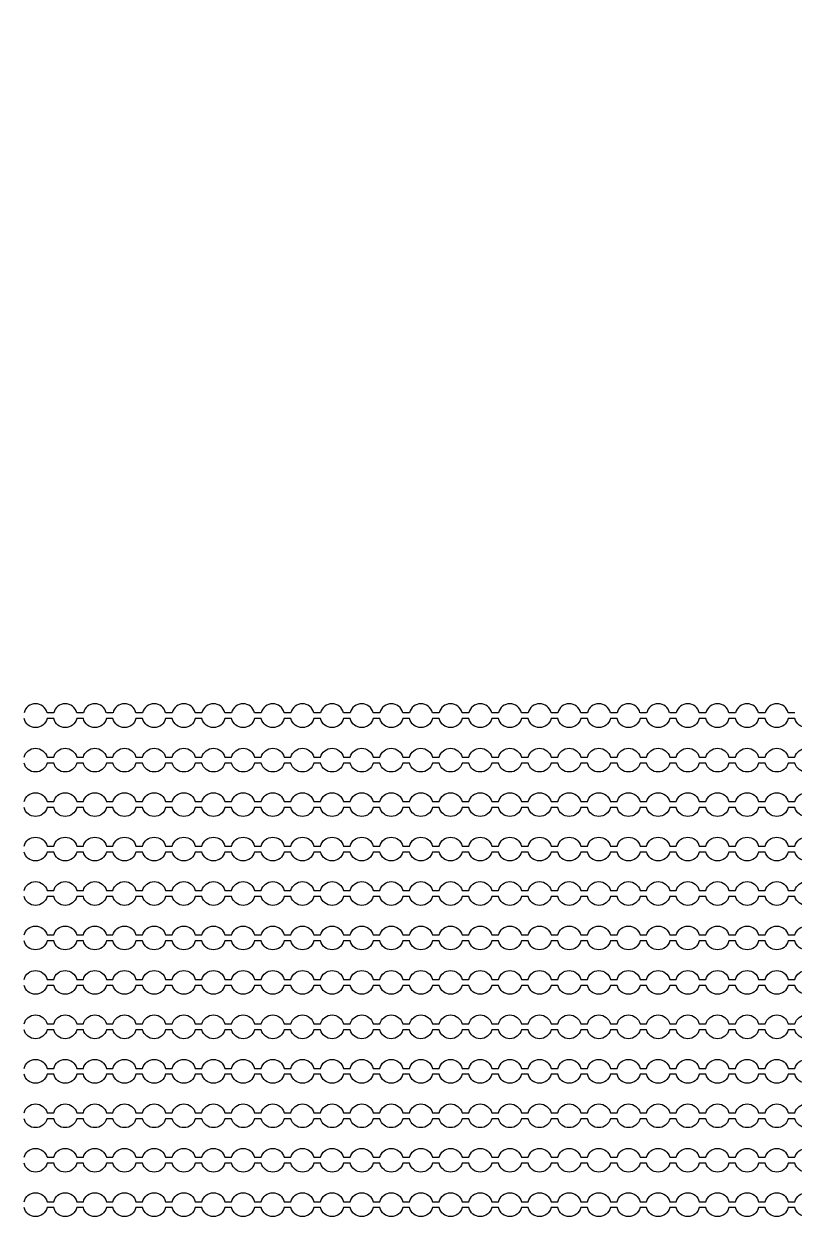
# Model space of a CAD drawing. Extents: x 4056 to 105656, y 4120 to 105720.
# Drawn here: x 59058 to 60358, y 58971 to 61001 of the extents above; entities that cross this region are included whole.
import ezdxf

# ---------------------------------------------------------------- set-up
doc = ezdxf.new("R2010")
doc.units = 13
doc.header["$MEASUREMENT"] = 0
doc.layers.add('Main Layer', color=7, linetype='Continuous', lineweight=0)

msp = doc.modelspace()

# ---------------------------------------------------------------- linework, layer by layer
for p, q in [((59107.7, 59838.9), (59096.5, 59838.9)), ((59157.7, 59838.9), (59146.5, 59838.9)), ((59207.7, 59838.9), (59196.5, 59838.9)), ((59257.7, 59838.9), (59246.5, 59838.9)), ((59307.7, 59838.9), (59296.5, 59838.9)), ((59357.7, 59838.9), (59346.5, 59838.9)), ((59407.7, 59838.9), (59396.5, 59838.9)), ((59457.7, 59838.9), (59446.5, 59838.9)), ((59507.7, 59838.9), (59496.5, 59838.9)), ((59557.7, 59838.9), (59546.5, 59838.9)), ((59607.7, 59838.9), (59596.5, 59838.9)), ((59657.7, 59838.9), (59646.5, 59838.9)), ((59707.7, 59838.9), (59696.5, 59838.9)), ((59757.7, 59838.9), (59746.5, 59838.9)), ((59807.7, 59838.9), (59796.5, 59838.9)), ((59857.7, 59838.9), (59846.5, 59838.9)), ((59907.7, 59838.9), (59896.5, 59838.9)), ((59957.7, 59838.9), (59946.5, 59838.9)), ((60007.7, 59838.9), (59996.5, 59838.9)), ((60057.7, 59838.9), (60046.5, 59838.9)), ((60107.7, 59838.9), (60096.5, 59838.9)), ((60157.7, 59838.9), (60146.5, 59838.9)), ((60207.7, 59838.9), (60196.5, 59838.9)), ((60257.7, 59838.9), (60246.5, 59838.9)), ((60307.7, 59838.9), (60296.5, 59838.9)), ((60357.7, 59838.9), (60346.5, 59838.9))]:
    msp.add_line(p, q)
for points in [[(60396.5, 59828.9, -0.774597), (60357.7, 59828.9), (60346.5, 59828.9, -0.774597), (60307.7, 59828.9), (60296.5, 59828.9, -0.774597), (60257.7, 59828.9), (60246.5, 59828.9, -0.774597), (60207.7, 59828.9), (60196.5, 59828.9, -0.774597), (60157.7, 59828.9), (60146.5, 59828.9, -0.774597), (60107.7, 59828.9), (60096.5, 59828.9, -0.774597), (60057.7, 59828.9), (60046.5, 59828.9, -0.774597), (60007.7, 59828.9), (59996.5, 59828.9, -0.774597), (59957.7, 59828.9), (59946.5, 59828.9, -0.774597), (59907.7, 59828.9), (59896.5, 59828.9, -0.774597), (59857.7, 59828.9), (59846.5, 59828.9, -0.774597), (59807.7, 59828.9), (59796.5, 59828.9, -0.774597), (59757.7, 59828.9), (59746.5, 59828.9, -0.774597), (59707.7, 59828.9), (59696.5, 59828.9, -0.774597), (59657.7, 59828.9), (59646.5, 59828.9, -0.774597), (59607.7, 59828.9), (59596.5, 59828.9, -0.774597), (59557.7, 59828.9), (59546.5, 59828.9, -0.774597), (59507.7, 59828.9), (59496.5, 59828.9, -0.774597), (59457.7, 59828.9), (59446.5, 59828.9, -0.774597), (59407.7, 59828.9), (59396.5, 59828.9, -0.774597), (59357.7, 59828.9), (59346.5, 59828.9, -0.774597), (59307.7, 59828.9), (59296.5, 59828.9, -0.774597), (59257.7, 59828.9), (59246.5, 59828.9, -0.774597), (59207.7, 59828.9), (59196.5, 59828.9, -0.774597), (59157.7, 59828.9), (59146.5, 59828.9, -0.774597), (59107.7, 59828.9), (59096.5, 59828.9, -0.774597), (59057.7, 59828.9)], [(59057.7, 59763.9, -0.774597), (59096.5, 59763.9), (59107.7, 59763.9, -0.774597), (59146.5, 59763.9), (59157.7, 59763.9, -0.774597), (59196.5, 59763.9), (59207.7, 59763.9, -0.774597), (59246.5, 59763.9), (59257.7, 59763.9, -0.774597), (59296.5, 59763.9), (59307.7, 59763.9, -0.774597), (59346.5, 59763.9), (59357.7, 59763.9, -0.774597), (59396.5, 59763.9), (59407.7, 59763.9, -0.774597), (59446.5, 59763.9), (59457.7, 59763.9, -0.774597), (59496.5, 59763.9), (59507.7, 59763.9, -0.774597), (59546.5, 59763.9), (59557.7, 59763.9, -0.774597), (59596.5, 59763.9), (59607.7, 59763.9, -0.774597), (59646.5, 59763.9), (59657.7, 59763.9, -0.774597), (59696.5, 59763.9), (59707.7, 59763.9, -0.774597), (59746.5, 59763.9), (59757.7, 59763.9, -0.774597), (59796.5, 59763.9), (59807.7, 59763.9, -0.774597), (59846.5, 59763.9), (59857.7, 59763.9, -0.774597), (59896.5, 59763.9), (59907.7, 59763.9, -0.774597), (59946.5, 59763.9), (59957.7, 59763.9, -0.774597), (59996.5, 59763.9), (60007.7, 59763.9, -0.774597), (60046.5, 59763.9), (60057.7, 59763.9, -0.774597), (60096.5, 59763.9), (60107.7, 59763.9, -0.774597), (60146.5, 59763.9), (60157.7, 59763.9, -0.774597), (60196.5, 59763.9), (60207.7, 59763.9, -0.774597), (60246.5, 59763.9), (60257.7, 59763.9, -0.774597), (60296.5, 59763.9), (60307.7, 59763.9, -0.774597), (60346.5, 59763.9), (60357.7, 59763.9, -0.774597), (60396.5, 59763.9)], [(60396.5, 59753.9, -0.774597), (60357.7, 59753.9), (60346.5, 59753.9, -0.774597), (60307.7, 59753.9), (60296.5, 59753.9, -0.774597), (60257.7, 59753.9), (60246.5, 59753.9, -0.774597), (60207.7, 59753.9), (60196.5, 59753.9, -0.774597), (60157.7, 59753.9), (60146.5, 59753.9, -0.774597), (60107.7, 59753.9), (60096.5, 59753.9, -0.774597), (60057.7, 59753.9), (60046.5, 59753.9, -0.774597), (60007.7, 59753.9), (59996.5, 59753.9, -0.774597), (59957.7, 59753.9), (59946.5, 59753.9, -0.774597), (59907.7, 59753.9), (59896.5, 59753.9, -0.774597), (59857.7, 59753.9), (59846.5, 59753.9, -0.774597), (59807.7, 59753.9), (59796.5, 59753.9, -0.774597), (59757.7, 59753.9), (59746.5, 59753.9, -0.774597), (59707.7, 59753.9), (59696.5, 59753.9, -0.774597), (59657.7, 59753.9), (59646.5, 59753.9, -0.774597), (59607.7, 59753.9), (59596.5, 59753.9, -0.774597), (59557.7, 59753.9), (59546.5, 59753.9, -0.774597), (59507.7, 59753.9), (59496.5, 59753.9, -0.774597), (59457.7, 59753.9), (59446.5, 59753.9, -0.774597), (59407.7, 59753.9), (59396.5, 59753.9, -0.774597), (59357.7, 59753.9), (59346.5, 59753.9, -0.774597), (59307.7, 59753.9), (59296.5, 59753.9, -0.774597), (59257.7, 59753.9), (59246.5, 59753.9, -0.774597), (59207.7, 59753.9), (59196.5, 59753.9, -0.774597), (59157.7, 59753.9), (59146.5, 59753.9, -0.774597), (59107.7, 59753.9), (59096.5, 59753.9, -0.774597), (59057.7, 59753.9)], [(59057.7, 59688.9, -0.774597), (59096.5, 59688.9), (59107.7, 59688.9, -0.774597), (59146.5, 59688.9), (59157.7, 59688.9, -0.774597), (59196.5, 59688.9), (59207.7, 59688.9, -0.774597), (59246.5, 59688.9), (59257.7, 59688.9, -0.774597), (59296.5, 59688.9), (59307.7, 59688.9, -0.774597), (59346.5, 59688.9), (59357.7, 59688.9, -0.774597), (59396.5, 59688.9), (59407.7, 59688.9, -0.774597), (59446.5, 59688.9), (59457.7, 59688.9, -0.774597), (59496.5, 59688.9), (59507.7, 59688.9, -0.774597), (59546.5, 59688.9), (59557.7, 59688.9, -0.774597), (59596.5, 59688.9), (59607.7, 59688.9, -0.774597), (59646.5, 59688.9), (59657.7, 59688.9, -0.774597), (59696.5, 59688.9), (59707.7, 59688.9, -0.774597), (59746.5, 59688.9), (59757.7, 59688.9, -0.774597), (59796.5, 59688.9), (59807.7, 59688.9, -0.774597), (59846.5, 59688.9), (59857.7, 59688.9, -0.774597), (59896.5, 59688.9), (59907.7, 59688.9, -0.774597), (59946.5, 59688.9), (59957.7, 59688.9, -0.774597), (59996.5, 59688.9), (60007.7, 59688.9, -0.774597), (60046.5, 59688.9), (60057.7, 59688.9, -0.774597), (60096.5, 59688.9), (60107.7, 59688.9, -0.774597), (60146.5, 59688.9), (60157.7, 59688.9, -0.774597), (60196.5, 59688.9), (60207.7, 59688.9, -0.774597), (60246.5, 59688.9), (60257.7, 59688.9, -0.774597), (60296.5, 59688.9), (60307.7, 59688.9, -0.774597), (60346.5, 59688.9), (60357.7, 59688.9, -0.774597), (60396.5, 59688.9)], [(60396.5, 59678.9, -0.774597), (60357.7, 59678.9), (60346.5, 59678.9, -0.774597), (60307.7, 59678.9), (60296.5, 59678.9, -0.774597), (60257.7, 59678.9), (60246.5, 59678.9, -0.774597), (60207.7, 59678.9), (60196.5, 59678.9, -0.774597), (60157.7, 59678.9), (60146.5, 59678.9, -0.774597), (60107.7, 59678.9), (60096.5, 59678.9, -0.774597), (60057.7, 59678.9), (60046.5, 59678.9, -0.774597), (60007.7, 59678.9), (59996.5, 59678.9, -0.774597), (59957.7, 59678.9), (59946.5, 59678.9, -0.774597), (59907.7, 59678.9), (59896.5, 59678.9, -0.774597), (59857.7, 59678.9), (59846.5, 59678.9, -0.774597), (59807.7, 59678.9), (59796.5, 59678.9, -0.774597), (59757.7, 59678.9), (59746.5, 59678.9, -0.774597), (59707.7, 59678.9), (59696.5, 59678.9, -0.774597), (59657.7, 59678.9), (59646.5, 59678.9, -0.774597), (59607.7, 59678.9), (59596.5, 59678.9, -0.774597), (59557.7, 59678.9), (59546.5, 59678.9, -0.774597), (59507.7, 59678.9), (59496.5, 59678.9, -0.774597), (59457.7, 59678.9), (59446.5, 59678.9, -0.774597), (59407.7, 59678.9), (59396.5, 59678.9, -0.774597), (59357.7, 59678.9), (59346.5, 59678.9, -0.774597), (59307.7, 59678.9), (59296.5, 59678.9, -0.774597), (59257.7, 59678.9), (59246.5, 59678.9, -0.774597), (59207.7, 59678.9), (59196.5, 59678.9, -0.774597), (59157.7, 59678.9), (59146.5, 59678.9, -0.774597), (59107.7, 59678.9), (59096.5, 59678.9, -0.774597), (59057.7, 59678.9)], [(59057.7, 59613.9, -0.774597), (59096.5, 59613.9), (59107.7, 59613.9, -0.774597), (59146.5, 59613.9), (59157.7, 59613.9, -0.774597), (59196.5, 59613.9), (59207.7, 59613.9, -0.774597), (59246.5, 59613.9), (59257.7, 59613.9, -0.774597), (59296.5, 59613.9), (59307.7, 59613.9, -0.774597), (59346.5, 59613.9), (59357.7, 59613.9, -0.774597), (59396.5, 59613.9), (59407.7, 59613.9, -0.774597), (59446.5, 59613.9), (59457.7, 59613.9, -0.774597), (59496.5, 59613.9), (59507.7, 59613.9, -0.774597), (59546.5, 59613.9), (59557.7, 59613.9, -0.774597), (59596.5, 59613.9), (59607.7, 59613.9, -0.774597), (59646.5, 59613.9), (59657.7, 59613.9, -0.774597), (59696.5, 59613.9), (59707.7, 59613.9, -0.774597), (59746.5, 59613.9), (59757.7, 59613.9, -0.774597), (59796.5, 59613.9), (59807.7, 59613.9, -0.774597), (59846.5, 59613.9), (59857.7, 59613.9, -0.774597), (59896.5, 59613.9), (59907.7, 59613.9, -0.774597), (59946.5, 59613.9), (59957.7, 59613.9, -0.774597), (59996.5, 59613.9), (60007.7, 59613.9, -0.774597), (60046.5, 59613.9), (60057.7, 59613.9, -0.774597), (60096.5, 59613.9), (60107.7, 59613.9, -0.774597), (60146.5, 59613.9), (60157.7, 59613.9, -0.774597), (60196.5, 59613.9), (60207.7, 59613.9, -0.774597), (60246.5, 59613.9), (60257.7, 59613.9, -0.774597), (60296.5, 59613.9), (60307.7, 59613.9, -0.774597), (60346.5, 59613.9), (60357.7, 59613.9, -0.774597), (60396.5, 59613.9)], [(60396.5, 59603.9, -0.774597), (60357.7, 59603.9), (60346.5, 59603.9, -0.774597), (60307.7, 59603.9), (60296.5, 59603.9, -0.774597), (60257.7, 59603.9), (60246.5, 59603.9, -0.774597), (60207.7, 59603.9), (60196.5, 59603.9, -0.774597), (60157.7, 59603.9), (60146.5, 59603.9, -0.774597), (60107.7, 59603.9), (60096.5, 59603.9, -0.774597), (60057.7, 59603.9), (60046.5, 59603.9, -0.774597), (60007.7, 59603.9), (59996.5, 59603.9, -0.774597), (59957.7, 59603.9), (59946.5, 59603.9, -0.774597), (59907.7, 59603.9), (59896.5, 59603.9, -0.774597), (59857.7, 59603.9), (59846.5, 59603.9, -0.774597), (59807.7, 59603.9), (59796.5, 59603.9, -0.774597), (59757.7, 59603.9), (59746.5, 59603.9, -0.774597), (59707.7, 59603.9), (59696.5, 59603.9, -0.774597), (59657.7, 59603.9), (59646.5, 59603.9, -0.774597), (59607.7, 59603.9), (59596.5, 59603.9, -0.774597), (59557.7, 59603.9), (59546.5, 59603.9, -0.774597), (59507.7, 59603.9), (59496.5, 59603.9, -0.774597), (59457.7, 59603.9), (59446.5, 59603.9, -0.774597), (59407.7, 59603.9), (59396.5, 59603.9, -0.774597), (59357.7, 59603.9), (59346.5, 59603.9, -0.774597), (59307.7, 59603.9), (59296.5, 59603.9, -0.774597), (59257.7, 59603.9), (59246.5, 59603.9, -0.774597), (59207.7, 59603.9), (59196.5, 59603.9, -0.774597), (59157.7, 59603.9), (59146.5, 59603.9, -0.774597), (59107.7, 59603.9), (59096.5, 59603.9, -0.774597), (59057.7, 59603.9)], [(59057.7, 59538.9, -0.774597), (59096.5, 59538.9), (59107.7, 59538.9, -0.774597), (59146.5, 59538.9), (59157.7, 59538.9, -0.774597), (59196.5, 59538.9), (59207.7, 59538.9, -0.774597), (59246.5, 59538.9), (59257.7, 59538.9, -0.774597), (59296.5, 59538.9), (59307.7, 59538.9, -0.774597), (59346.5, 59538.9), (59357.7, 59538.9, -0.774597), (59396.5, 59538.9), (59407.7, 59538.9, -0.774597), (59446.5, 59538.9), (59457.7, 59538.9, -0.774597), (59496.5, 59538.9), (59507.7, 59538.9, -0.774597), (59546.5, 59538.9), (59557.7, 59538.9, -0.774597), (59596.5, 59538.9), (59607.7, 59538.9, -0.774597), (59646.5, 59538.9), (59657.7, 59538.9, -0.774597), (59696.5, 59538.9), (59707.7, 59538.9, -0.774597), (59746.5, 59538.9), (59757.7, 59538.9, -0.774597), (59796.5, 59538.9), (59807.7, 59538.9, -0.774597), (59846.5, 59538.9), (59857.7, 59538.9, -0.774597), (59896.5, 59538.9), (59907.7, 59538.9, -0.774597), (59946.5, 59538.9), (59957.7, 59538.9, -0.774597), (59996.5, 59538.9), (60007.7, 59538.9, -0.774597), (60046.5, 59538.9), (60057.7, 59538.9, -0.774597), (60096.5, 59538.9), (60107.7, 59538.9, -0.774597), (60146.5, 59538.9), (60157.7, 59538.9, -0.774597), (60196.5, 59538.9), (60207.7, 59538.9, -0.774597), (60246.5, 59538.9), (60257.7, 59538.9, -0.774597), (60296.5, 59538.9), (60307.7, 59538.9, -0.774597), (60346.5, 59538.9), (60357.7, 59538.9, -0.774597), (60396.5, 59538.9)], [(60396.5, 59528.9, -0.774597), (60357.7, 59528.9), (60346.5, 59528.9, -0.774597), (60307.7, 59528.9), (60296.5, 59528.9, -0.774597), (60257.7, 59528.9), (60246.5, 59528.9, -0.774597), (60207.7, 59528.9), (60196.5, 59528.9, -0.774597), (60157.7, 59528.9), (60146.5, 59528.9, -0.774597), (60107.7, 59528.9), (60096.5, 59528.9, -0.774597), (60057.7, 59528.9), (60046.5, 59528.9, -0.774597), (60007.7, 59528.9), (59996.5, 59528.9, -0.774597), (59957.7, 59528.9), (59946.5, 59528.9, -0.774597), (59907.7, 59528.9), (59896.5, 59528.9, -0.774597), (59857.7, 59528.9), (59846.5, 59528.9, -0.774597), (59807.7, 59528.9), (59796.5, 59528.9, -0.774597), (59757.7, 59528.9), (59746.5, 59528.9, -0.774597), (59707.7, 59528.9), (59696.5, 59528.9, -0.774597), (59657.7, 59528.9), (59646.5, 59528.9, -0.774597), (59607.7, 59528.9), (59596.5, 59528.9, -0.774597), (59557.7, 59528.9), (59546.5, 59528.9, -0.774597), (59507.7, 59528.9), (59496.5, 59528.9, -0.774597), (59457.7, 59528.9), (59446.5, 59528.9, -0.774597), (59407.7, 59528.9), (59396.5, 59528.9, -0.774597), (59357.7, 59528.9), (59346.5, 59528.9, -0.774597), (59307.7, 59528.9), (59296.5, 59528.9, -0.774597), (59257.7, 59528.9), (59246.5, 59528.9, -0.774597), (59207.7, 59528.9), (59196.5, 59528.9, -0.774597), (59157.7, 59528.9), (59146.5, 59528.9, -0.774597), (59107.7, 59528.9), (59096.5, 59528.9, -0.774597), (59057.7, 59528.9)], [(59057.7, 59463.9, -0.774597), (59096.5, 59463.9), (59107.7, 59463.9, -0.774597), (59146.5, 59463.9), (59157.7, 59463.9, -0.774597), (59196.5, 59463.9), (59207.7, 59463.9, -0.774597), (59246.5, 59463.9), (59257.7, 59463.9, -0.774597), (59296.5, 59463.9), (59307.7, 59463.9, -0.774597), (59346.5, 59463.9), (59357.7, 59463.9, -0.774597), (59396.5, 59463.9), (59407.7, 59463.9, -0.774597), (59446.5, 59463.9), (59457.7, 59463.9, -0.774597), (59496.5, 59463.9), (59507.7, 59463.9, -0.774597), (59546.5, 59463.9), (59557.7, 59463.9, -0.774597), (59596.5, 59463.9), (59607.7, 59463.9, -0.774597), (59646.5, 59463.9), (59657.7, 59463.9, -0.774597), (59696.5, 59463.9), (59707.7, 59463.9, -0.774597), (59746.5, 59463.9), (59757.7, 59463.9, -0.774597), (59796.5, 59463.9), (59807.7, 59463.9, -0.774597), (59846.5, 59463.9), (59857.7, 59463.9, -0.774597), (59896.5, 59463.9), (59907.7, 59463.9, -0.774597), (59946.5, 59463.9), (59957.7, 59463.9, -0.774597), (59996.5, 59463.9), (60007.7, 59463.9, -0.774597), (60046.5, 59463.9), (60057.7, 59463.9, -0.774597), (60096.5, 59463.9), (60107.7, 59463.9, -0.774597), (60146.5, 59463.9), (60157.7, 59463.9, -0.774597), (60196.5, 59463.9), (60207.7, 59463.9, -0.774597), (60246.5, 59463.9), (60257.7, 59463.9, -0.774597), (60296.5, 59463.9), (60307.7, 59463.9, -0.774597), (60346.5, 59463.9), (60357.7, 59463.9, -0.774597), (60396.5, 59463.9)], [(60396.5, 59453.9, -0.774597), (60357.7, 59453.9), (60346.5, 59453.9, -0.774597), (60307.7, 59453.9), (60296.5, 59453.9, -0.774597), (60257.7, 59453.9), (60246.5, 59453.9, -0.774597), (60207.7, 59453.9), (60196.5, 59453.9, -0.774597), (60157.7, 59453.9), (60146.5, 59453.9, -0.774597), (60107.7, 59453.9), (60096.5, 59453.9, -0.774597), (60057.7, 59453.9), (60046.5, 59453.9, -0.774597), (60007.7, 59453.9), (59996.5, 59453.9, -0.774597), (59957.7, 59453.9), (59946.5, 59453.9, -0.774597), (59907.7, 59453.9), (59896.5, 59453.9, -0.774597), (59857.7, 59453.9), (59846.5, 59453.9, -0.774597), (59807.7, 59453.9), (59796.5, 59453.9, -0.774597), (59757.7, 59453.9), (59746.5, 59453.9, -0.774597), (59707.7, 59453.9), (59696.5, 59453.9, -0.774597), (59657.7, 59453.9), (59646.5, 59453.9, -0.774597), (59607.7, 59453.9), (59596.5, 59453.9, -0.774597), (59557.7, 59453.9), (59546.5, 59453.9, -0.774597), (59507.7, 59453.9), (59496.5, 59453.9, -0.774597), (59457.7, 59453.9), (59446.5, 59453.9, -0.774597), (59407.7, 59453.9), (59396.5, 59453.9, -0.774597), (59357.7, 59453.9), (59346.5, 59453.9, -0.774597), (59307.7, 59453.9), (59296.5, 59453.9, -0.774597), (59257.7, 59453.9), (59246.5, 59453.9, -0.774597), (59207.7, 59453.9), (59196.5, 59453.9, -0.774597), (59157.7, 59453.9), (59146.5, 59453.9, -0.774597), (59107.7, 59453.9), (59096.5, 59453.9, -0.774597), (59057.7, 59453.9)], [(59057.7, 59388.9, -0.774597), (59096.5, 59388.9), (59107.7, 59388.9, -0.774597), (59146.5, 59388.9), (59157.7, 59388.9, -0.774597), (59196.5, 59388.9), (59207.7, 59388.9, -0.774597), (59246.5, 59388.9), (59257.7, 59388.9, -0.774597), (59296.5, 59388.9), (59307.7, 59388.9, -0.774597), (59346.5, 59388.9), (59357.7, 59388.9, -0.774597), (59396.5, 59388.9), (59407.7, 59388.9, -0.774597), (59446.5, 59388.9), (59457.7, 59388.9, -0.774597), (59496.5, 59388.9), (59507.7, 59388.9, -0.774597), (59546.5, 59388.9), (59557.7, 59388.9, -0.774597), (59596.5, 59388.9), (59607.7, 59388.9, -0.774597), (59646.5, 59388.9), (59657.7, 59388.9, -0.774597), (59696.5, 59388.9), (59707.7, 59388.9, -0.774597), (59746.5, 59388.9), (59757.7, 59388.9, -0.774597), (59796.5, 59388.9), (59807.7, 59388.9, -0.774597), (59846.5, 59388.9), (59857.7, 59388.9, -0.774597), (59896.5, 59388.9), (59907.7, 59388.9, -0.774597), (59946.5, 59388.9), (59957.7, 59388.9, -0.774597), (59996.5, 59388.9), (60007.7, 59388.9, -0.774597), (60046.5, 59388.9), (60057.7, 59388.9, -0.774597), (60096.5, 59388.9), (60107.7, 59388.9, -0.774597), (60146.5, 59388.9), (60157.7, 59388.9, -0.774597), (60196.5, 59388.9), (60207.7, 59388.9, -0.774597), (60246.5, 59388.9), (60257.7, 59388.9, -0.774597), (60296.5, 59388.9), (60307.7, 59388.9, -0.774597), (60346.5, 59388.9), (60357.7, 59388.9, -0.774597), (60396.5, 59388.9)], [(60396.5, 59378.9, -0.774597), (60357.7, 59378.9), (60346.5, 59378.9, -0.774597), (60307.7, 59378.9), (60296.5, 59378.9, -0.774597), (60257.7, 59378.9), (60246.5, 59378.9, -0.774597), (60207.7, 59378.9), (60196.5, 59378.9, -0.774597), (60157.7, 59378.9), (60146.5, 59378.9, -0.774597), (60107.7, 59378.9), (60096.5, 59378.9, -0.774597), (60057.7, 59378.9), (60046.5, 59378.9, -0.774597), (60007.7, 59378.9), (59996.5, 59378.9, -0.774597), (59957.7, 59378.9), (59946.5, 59378.9, -0.774597), (59907.7, 59378.9), (59896.5, 59378.9, -0.774597), (59857.7, 59378.9), (59846.5, 59378.9, -0.774597), (59807.7, 59378.9), (59796.5, 59378.9, -0.774597), (59757.7, 59378.9), (59746.5, 59378.9, -0.774597), (59707.7, 59378.9), (59696.5, 59378.9, -0.774597), (59657.7, 59378.9), (59646.5, 59378.9, -0.774597), (59607.7, 59378.9), (59596.5, 59378.9, -0.774597), (59557.7, 59378.9), (59546.5, 59378.9, -0.774597), (59507.7, 59378.9), (59496.5, 59378.9, -0.774597), (59457.7, 59378.9), (59446.5, 59378.9, -0.774597), (59407.7, 59378.9), (59396.5, 59378.9, -0.774597), (59357.7, 59378.9), (59346.5, 59378.9, -0.774597), (59307.7, 59378.9), (59296.5, 59378.9, -0.774597), (59257.7, 59378.9), (59246.5, 59378.9, -0.774597), (59207.7, 59378.9), (59196.5, 59378.9, -0.774597), (59157.7, 59378.9), (59146.5, 59378.9, -0.774597), (59107.7, 59378.9), (59096.5, 59378.9, -0.774597), (59057.7, 59378.9)], [(59057.7, 59313.9, -0.774597), (59096.5, 59313.9), (59107.7, 59313.9, -0.774597), (59146.5, 59313.9), (59157.7, 59313.9, -0.774597), (59196.5, 59313.9), (59207.7, 59313.9, -0.774597), (59246.5, 59313.9), (59257.7, 59313.9, -0.774597), (59296.5, 59313.9), (59307.7, 59313.9, -0.774597), (59346.5, 59313.9), (59357.7, 59313.9, -0.774597), (59396.5, 59313.9), (59407.7, 59313.9, -0.774597), (59446.5, 59313.9), (59457.7, 59313.9, -0.774597), (59496.5, 59313.9), (59507.7, 59313.9, -0.774597), (59546.5, 59313.9), (59557.7, 59313.9, -0.774597), (59596.5, 59313.9), (59607.7, 59313.9, -0.774597), (59646.5, 59313.9), (59657.7, 59313.9, -0.774597), (59696.5, 59313.9), (59707.7, 59313.9, -0.774597), (59746.5, 59313.9), (59757.7, 59313.9, -0.774597), (59796.5, 59313.9), (59807.7, 59313.9, -0.774597), (59846.5, 59313.9), (59857.7, 59313.9, -0.774597), (59896.5, 59313.9), (59907.7, 59313.9, -0.774597), (59946.5, 59313.9), (59957.7, 59313.9, -0.774597), (59996.5, 59313.9), (60007.7, 59313.9, -0.774597), (60046.5, 59313.9), (60057.7, 59313.9, -0.774597), (60096.5, 59313.9), (60107.7, 59313.9, -0.774597), (60146.5, 59313.9), (60157.7, 59313.9, -0.774597), (60196.5, 59313.9), (60207.7, 59313.9, -0.774597), (60246.5, 59313.9), (60257.7, 59313.9, -0.774597), (60296.5, 59313.9), (60307.7, 59313.9, -0.774597), (60346.5, 59313.9), (60357.7, 59313.9, -0.774597), (60396.5, 59313.9)], [(60396.5, 59303.9, -0.774597), (60357.7, 59303.9), (60346.5, 59303.9, -0.774597), (60307.7, 59303.9), (60296.5, 59303.9, -0.774597), (60257.7, 59303.9), (60246.5, 59303.9, -0.774597), (60207.7, 59303.9), (60196.5, 59303.9, -0.774597), (60157.7, 59303.9), (60146.5, 59303.9, -0.774597), (60107.7, 59303.9), (60096.5, 59303.9, -0.774597), (60057.7, 59303.9), (60046.5, 59303.9, -0.774597), (60007.7, 59303.9), (59996.5, 59303.9, -0.774597), (59957.7, 59303.9), (59946.5, 59303.9, -0.774597), (59907.7, 59303.9), (59896.5, 59303.9, -0.774597), (59857.7, 59303.9), (59846.5, 59303.9, -0.774597), (59807.7, 59303.9), (59796.5, 59303.9, -0.774597), (59757.7, 59303.9), (59746.5, 59303.9, -0.774597), (59707.7, 59303.9), (59696.5, 59303.9, -0.774597), (59657.7, 59303.9), (59646.5, 59303.9, -0.774597), (59607.7, 59303.9), (59596.5, 59303.9, -0.774597), (59557.7, 59303.9), (59546.5, 59303.9, -0.774597), (59507.7, 59303.9), (59496.5, 59303.9, -0.774597), (59457.7, 59303.9), (59446.5, 59303.9, -0.774597), (59407.7, 59303.9), (59396.5, 59303.9, -0.774597), (59357.7, 59303.9), (59346.5, 59303.9, -0.774597), (59307.7, 59303.9), (59296.5, 59303.9, -0.774597), (59257.7, 59303.9), (59246.5, 59303.9, -0.774597), (59207.7, 59303.9), (59196.5, 59303.9, -0.774597), (59157.7, 59303.9), (59146.5, 59303.9, -0.774597), (59107.7, 59303.9), (59096.5, 59303.9, -0.774597), (59057.7, 59303.9)], [(59057.7, 59238.9, -0.774597), (59096.5, 59238.9), (59107.7, 59238.9, -0.774597), (59146.5, 59238.9), (59157.7, 59238.9, -0.774597), (59196.5, 59238.9), (59207.7, 59238.9, -0.774597), (59246.5, 59238.9), (59257.7, 59238.9, -0.774597), (59296.5, 59238.9), (59307.7, 59238.9, -0.774597), (59346.5, 59238.9), (59357.7, 59238.9, -0.774597), (59396.5, 59238.9), (59407.7, 59238.9, -0.774597), (59446.5, 59238.9), (59457.7, 59238.9, -0.774597), (59496.5, 59238.9), (59507.7, 59238.9, -0.774597), (59546.5, 59238.9), (59557.7, 59238.9, -0.774597), (59596.5, 59238.9), (59607.7, 59238.9, -0.774597), (59646.5, 59238.9), (59657.7, 59238.9, -0.774597), (59696.5, 59238.9), (59707.7, 59238.9, -0.774597), (59746.5, 59238.9), (59757.7, 59238.9, -0.774597), (59796.5, 59238.9), (59807.7, 59238.9, -0.774597), (59846.5, 59238.9), (59857.7, 59238.9, -0.774597), (59896.5, 59238.9), (59907.7, 59238.9, -0.774597), (59946.5, 59238.9), (59957.7, 59238.9, -0.774597), (59996.5, 59238.9), (60007.7, 59238.9, -0.774597), (60046.5, 59238.9), (60057.7, 59238.9, -0.774597), (60096.5, 59238.9), (60107.7, 59238.9, -0.774597), (60146.5, 59238.9), (60157.7, 59238.9, -0.774597), (60196.5, 59238.9), (60207.7, 59238.9, -0.774597), (60246.5, 59238.9), (60257.7, 59238.9, -0.774597), (60296.5, 59238.9), (60307.7, 59238.9, -0.774597), (60346.5, 59238.9), (60357.7, 59238.9, -0.774597), (60396.5, 59238.9)], [(60396.5, 59228.9, -0.774597), (60357.7, 59228.9), (60346.5, 59228.9, -0.774597), (60307.7, 59228.9), (60296.5, 59228.9, -0.774597), (60257.7, 59228.9), (60246.5, 59228.9, -0.774597), (60207.7, 59228.9), (60196.5, 59228.9, -0.774597), (60157.7, 59228.9), (60146.5, 59228.9, -0.774597), (60107.7, 59228.9), (60096.5, 59228.9, -0.774597), (60057.7, 59228.9), (60046.5, 59228.9, -0.774597), (60007.7, 59228.9), (59996.5, 59228.9, -0.774597), (59957.7, 59228.9), (59946.5, 59228.9, -0.774597), (59907.7, 59228.9), (59896.5, 59228.9, -0.774597), (59857.7, 59228.9), (59846.5, 59228.9, -0.774597), (59807.7, 59228.9), (59796.5, 59228.9, -0.774597), (59757.7, 59228.9), (59746.5, 59228.9, -0.774597), (59707.7, 59228.9), (59696.5, 59228.9, -0.774597), (59657.7, 59228.9), (59646.5, 59228.9, -0.774597), (59607.7, 59228.9), (59596.5, 59228.9, -0.774597), (59557.7, 59228.9), (59546.5, 59228.9, -0.774597), (59507.7, 59228.9), (59496.5, 59228.9, -0.774597), (59457.7, 59228.9), (59446.5, 59228.9, -0.774597), (59407.7, 59228.9), (59396.5, 59228.9, -0.774597), (59357.7, 59228.9), (59346.5, 59228.9, -0.774597), (59307.7, 59228.9), (59296.5, 59228.9, -0.774597), (59257.7, 59228.9), (59246.5, 59228.9, -0.774597), (59207.7, 59228.9), (59196.5, 59228.9, -0.774597), (59157.7, 59228.9), (59146.5, 59228.9, -0.774597), (59107.7, 59228.9), (59096.5, 59228.9, -0.774597), (59057.7, 59228.9)], [(59057.7, 59163.9, -0.774597), (59096.5, 59163.9), (59107.7, 59163.9, -0.774597), (59146.5, 59163.9), (59157.7, 59163.9, -0.774597), (59196.5, 59163.9), (59207.7, 59163.9, -0.774597), (59246.5, 59163.9), (59257.7, 59163.9, -0.774597), (59296.5, 59163.9), (59307.7, 59163.9, -0.774597), (59346.5, 59163.9), (59357.7, 59163.9, -0.774597), (59396.5, 59163.9), (59407.7, 59163.9, -0.774597), (59446.5, 59163.9), (59457.7, 59163.9, -0.774597), (59496.5, 59163.9), (59507.7, 59163.9, -0.774597), (59546.5, 59163.9), (59557.7, 59163.9, -0.774597), (59596.5, 59163.9), (59607.7, 59163.9, -0.774597), (59646.5, 59163.9), (59657.7, 59163.9, -0.774597), (59696.5, 59163.9), (59707.7, 59163.9, -0.774597), (59746.5, 59163.9), (59757.7, 59163.9, -0.774597), (59796.5, 59163.9), (59807.7, 59163.9, -0.774597), (59846.5, 59163.9), (59857.7, 59163.9, -0.774597), (59896.5, 59163.9), (59907.7, 59163.9, -0.774597), (59946.5, 59163.9), (59957.7, 59163.9, -0.774597), (59996.5, 59163.9), (60007.7, 59163.9, -0.774597), (60046.5, 59163.9), (60057.7, 59163.9, -0.774597), (60096.5, 59163.9), (60107.7, 59163.9, -0.774597), (60146.5, 59163.9), (60157.7, 59163.9, -0.774597), (60196.5, 59163.9), (60207.7, 59163.9, -0.774597), (60246.5, 59163.9), (60257.7, 59163.9, -0.774597), (60296.5, 59163.9), (60307.7, 59163.9, -0.774597), (60346.5, 59163.9), (60357.7, 59163.9, -0.774597), (60396.5, 59163.9)], [(60396.5, 59153.9, -0.774597), (60357.7, 59153.9), (60346.5, 59153.9, -0.774597), (60307.7, 59153.9), (60296.5, 59153.9, -0.774597), (60257.7, 59153.9), (60246.5, 59153.9, -0.774597), (60207.7, 59153.9), (60196.5, 59153.9, -0.774597), (60157.7, 59153.9), (60146.5, 59153.9, -0.774597), (60107.7, 59153.9), (60096.5, 59153.9, -0.774597), (60057.7, 59153.9), (60046.5, 59153.9, -0.774597), (60007.7, 59153.9), (59996.5, 59153.9, -0.774597), (59957.7, 59153.9), (59946.5, 59153.9, -0.774597), (59907.7, 59153.9), (59896.5, 59153.9, -0.774597), (59857.7, 59153.9), (59846.5, 59153.9, -0.774597), (59807.7, 59153.9), (59796.5, 59153.9, -0.774597), (59757.7, 59153.9), (59746.5, 59153.9, -0.774597), (59707.7, 59153.9), (59696.5, 59153.9, -0.774597), (59657.7, 59153.9), (59646.5, 59153.9, -0.774597), (59607.7, 59153.9), (59596.5, 59153.9, -0.774597), (59557.7, 59153.9), (59546.5, 59153.9, -0.774597), (59507.7, 59153.9), (59496.5, 59153.9, -0.774597), (59457.7, 59153.9), (59446.5, 59153.9, -0.774597), (59407.7, 59153.9), (59396.5, 59153.9, -0.774597), (59357.7, 59153.9), (59346.5, 59153.9, -0.774597), (59307.7, 59153.9), (59296.5, 59153.9, -0.774597), (59257.7, 59153.9), (59246.5, 59153.9, -0.774597), (59207.7, 59153.9), (59196.5, 59153.9, -0.774597), (59157.7, 59153.9), (59146.5, 59153.9, -0.774597), (59107.7, 59153.9), (59096.5, 59153.9, -0.774597), (59057.7, 59153.9)], [(59057.7, 59088.9, -0.774597), (59096.5, 59088.9), (59107.7, 59088.9, -0.774597), (59146.5, 59088.9), (59157.7, 59088.9, -0.774597), (59196.5, 59088.9), (59207.7, 59088.9, -0.774597), (59246.5, 59088.9), (59257.7, 59088.9, -0.774597), (59296.5, 59088.9), (59307.7, 59088.9, -0.774597), (59346.5, 59088.9), (59357.7, 59088.9, -0.774597), (59396.5, 59088.9), (59407.7, 59088.9, -0.774597), (59446.5, 59088.9), (59457.7, 59088.9, -0.774597), (59496.5, 59088.9), (59507.7, 59088.9, -0.774597), (59546.5, 59088.9), (59557.7, 59088.9, -0.774597), (59596.5, 59088.9), (59607.7, 59088.9, -0.774597), (59646.5, 59088.9), (59657.7, 59088.9, -0.774597), (59696.5, 59088.9), (59707.7, 59088.9, -0.774597), (59746.5, 59088.9), (59757.7, 59088.9, -0.774597), (59796.5, 59088.9), (59807.7, 59088.9, -0.774597), (59846.5, 59088.9), (59857.7, 59088.9, -0.774597), (59896.5, 59088.9), (59907.7, 59088.9, -0.774597), (59946.5, 59088.9), (59957.7, 59088.9, -0.774597), (59996.5, 59088.9), (60007.7, 59088.9, -0.774597), (60046.5, 59088.9), (60057.7, 59088.9, -0.774597), (60096.5, 59088.9), (60107.7, 59088.9, -0.774597), (60146.5, 59088.9), (60157.7, 59088.9, -0.774597), (60196.5, 59088.9), (60207.7, 59088.9, -0.774597), (60246.5, 59088.9), (60257.7, 59088.9, -0.774597), (60296.5, 59088.9), (60307.7, 59088.9, -0.774597), (60346.5, 59088.9), (60357.7, 59088.9, -0.774597), (60396.5, 59088.9)], [(60396.5, 59078.9, -0.774597), (60357.7, 59078.9), (60346.5, 59078.9, -0.774597), (60307.7, 59078.9), (60296.5, 59078.9, -0.774597), (60257.7, 59078.9), (60246.5, 59078.9, -0.774597), (60207.7, 59078.9), (60196.5, 59078.9, -0.774597), (60157.7, 59078.9), (60146.5, 59078.9, -0.774597), (60107.7, 59078.9), (60096.5, 59078.9, -0.774597), (60057.7, 59078.9), (60046.5, 59078.9, -0.774597), (60007.7, 59078.9), (59996.5, 59078.9, -0.774597), (59957.7, 59078.9), (59946.5, 59078.9, -0.774597), (59907.7, 59078.9), (59896.5, 59078.9, -0.774597), (59857.7, 59078.9), (59846.5, 59078.9, -0.774597), (59807.7, 59078.9), (59796.5, 59078.9, -0.774597), (59757.7, 59078.9), (59746.5, 59078.9, -0.774597), (59707.7, 59078.9), (59696.5, 59078.9, -0.774597), (59657.7, 59078.9), (59646.5, 59078.9, -0.774597), (59607.7, 59078.9), (59596.5, 59078.9, -0.774597), (59557.7, 59078.9), (59546.5, 59078.9, -0.774597), (59507.7, 59078.9), (59496.5, 59078.9, -0.774597), (59457.7, 59078.9), (59446.5, 59078.9, -0.774597), (59407.7, 59078.9), (59396.5, 59078.9, -0.774597), (59357.7, 59078.9), (59346.5, 59078.9, -0.774597), (59307.7, 59078.9), (59296.5, 59078.9, -0.774597), (59257.7, 59078.9), (59246.5, 59078.9, -0.774597), (59207.7, 59078.9), (59196.5, 59078.9, -0.774597), (59157.7, 59078.9), (59146.5, 59078.9, -0.774597), (59107.7, 59078.9), (59096.5, 59078.9, -0.774597), (59057.7, 59078.9)], [(59057.7, 59013.9, -0.774597), (59096.5, 59013.9), (59107.7, 59013.9, -0.774597), (59146.5, 59013.9), (59157.7, 59013.9, -0.774597), (59196.5, 59013.9), (59207.7, 59013.9, -0.774597), (59246.5, 59013.9), (59257.7, 59013.9, -0.774597), (59296.5, 59013.9), (59307.7, 59013.9, -0.774597), (59346.5, 59013.9), (59357.7, 59013.9, -0.774597), (59396.5, 59013.9), (59407.7, 59013.9, -0.774597), (59446.5, 59013.9), (59457.7, 59013.9, -0.774597), (59496.5, 59013.9), (59507.7, 59013.9, -0.774597), (59546.5, 59013.9), (59557.7, 59013.9, -0.774597), (59596.5, 59013.9), (59607.7, 59013.9, -0.774597), (59646.5, 59013.9), (59657.7, 59013.9, -0.774597), (59696.5, 59013.9), (59707.7, 59013.9, -0.774597), (59746.5, 59013.9), (59757.7, 59013.9, -0.774597), (59796.5, 59013.9), (59807.7, 59013.9, -0.774597), (59846.5, 59013.9), (59857.7, 59013.9, -0.774597), (59896.5, 59013.9), (59907.7, 59013.9, -0.774597), (59946.5, 59013.9), (59957.7, 59013.9, -0.774597), (59996.5, 59013.9), (60007.7, 59013.9, -0.774597), (60046.5, 59013.9), (60057.7, 59013.9, -0.774597), (60096.5, 59013.9), (60107.7, 59013.9, -0.774597), (60146.5, 59013.9), (60157.7, 59013.9, -0.774597), (60196.5, 59013.9), (60207.7, 59013.9, -0.774597), (60246.5, 59013.9), (60257.7, 59013.9, -0.774597), (60296.5, 59013.9), (60307.7, 59013.9, -0.774597), (60346.5, 59013.9), (60357.7, 59013.9, -0.774597), (60396.5, 59013.9)], [(60396.5, 59003.9, -0.774597), (60357.7, 59003.9), (60346.5, 59003.9, -0.774597), (60307.7, 59003.9), (60296.5, 59003.9, -0.774597), (60257.7, 59003.9), (60246.5, 59003.9, -0.774597), (60207.7, 59003.9), (60196.5, 59003.9, -0.774597), (60157.7, 59003.9), (60146.5, 59003.9, -0.774597), (60107.7, 59003.9), (60096.5, 59003.9, -0.774597), (60057.7, 59003.9), (60046.5, 59003.9, -0.774597), (60007.7, 59003.9), (59996.5, 59003.9, -0.774597), (59957.7, 59003.9), (59946.5, 59003.9, -0.774597), (59907.7, 59003.9), (59896.5, 59003.9, -0.774597), (59857.7, 59003.9), (59846.5, 59003.9, -0.774597), (59807.7, 59003.9), (59796.5, 59003.9, -0.774597), (59757.7, 59003.9), (59746.5, 59003.9, -0.774597), (59707.7, 59003.9), (59696.5, 59003.9, -0.774597), (59657.7, 59003.9), (59646.5, 59003.9, -0.774597), (59607.7, 59003.9), (59596.5, 59003.9, -0.774597), (59557.7, 59003.9), (59546.5, 59003.9, -0.774597), (59507.7, 59003.9), (59496.5, 59003.9, -0.774597), (59457.7, 59003.9), (59446.5, 59003.9, -0.774597), (59407.7, 59003.9), (59396.5, 59003.9, -0.774597), (59357.7, 59003.9), (59346.5, 59003.9, -0.774597), (59307.7, 59003.9), (59296.5, 59003.9, -0.774597), (59257.7, 59003.9), (59246.5, 59003.9, -0.774597), (59207.7, 59003.9), (59196.5, 59003.9, -0.774597), (59157.7, 59003.9), (59146.5, 59003.9, -0.774597), (59107.7, 59003.9), (59096.5, 59003.9, -0.774597), (59057.7, 59003.9)]]:
    msp.add_lwpolyline(points, format="xyb")
for centre in [(59077.1, 59833.9), (59127.1, 59833.9), (59177.1, 59833.9), (59227.1, 59833.9), (59277.1, 59833.9), (59327.1, 59833.9), (59377.1, 59833.9), (59427.1, 59833.9), (59477.1, 59833.9), (59527.1, 59833.9), (59577.1, 59833.9), (59627.1, 59833.9), (59677.1, 59833.9), (59727.1, 59833.9), (59777.1, 59833.9), (59827.1, 59833.9), (59877.1, 59833.9), (59927.1, 59833.9), (59977.1, 59833.9), (60027.1, 59833.9), (60077.1, 59833.9), (60127.1, 59833.9), (60177.1, 59833.9), (60227.1, 59833.9), (60277.1, 59833.9), (60327.1, 59833.9)]:
    msp.add_arc(centre, 20, 14.4775, 165.5225)
at = {"layer": 'Main Layer'}
msp.add_circle((54856, 54920.5), 50800, dxfattribs=at)

doc.saveas('drawing.dxf')
